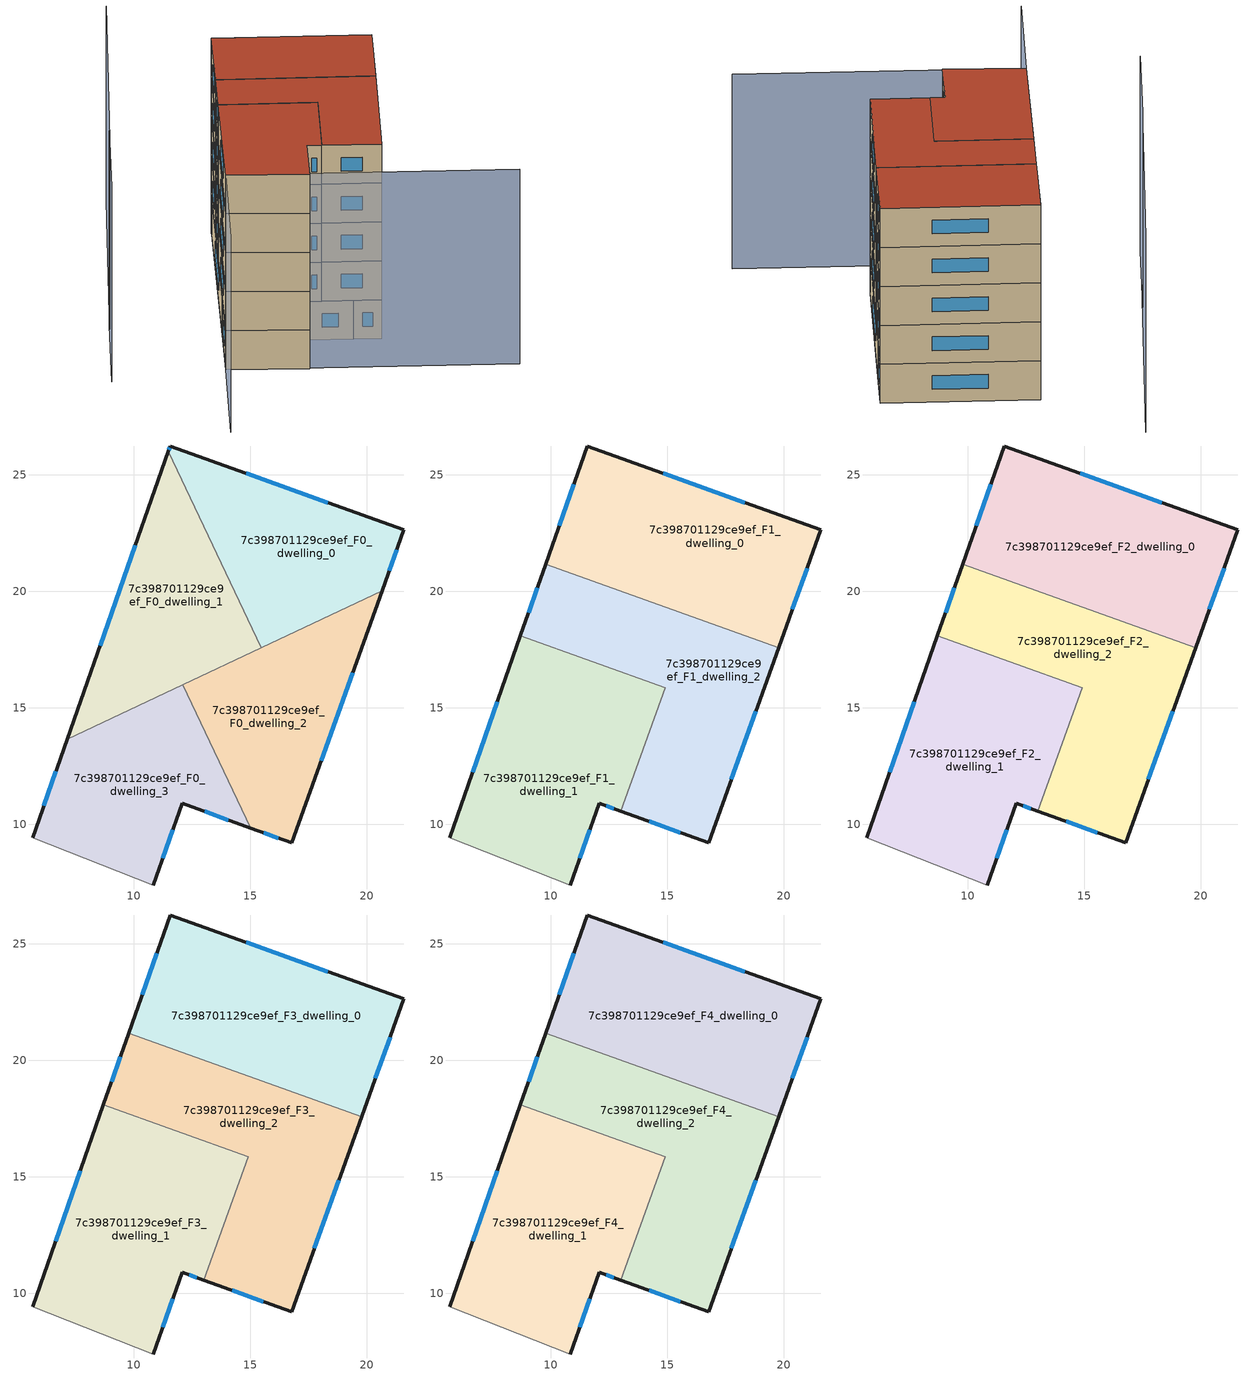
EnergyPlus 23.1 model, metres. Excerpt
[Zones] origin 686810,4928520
7c398701129ce9ef_F0_dwelling_0
 floor ground (EU_floor_Construction): 21.6,22.63 20.66,20.02 15.46,17.57 11.48,26 11.57,26.23 z0
 wall outside (EU_wall_Construction): 20.66,20.02 21.6,22.63 11.57,26.23 11.48,26 z0:3
 wall to 7c398701129ce9ef_F0_dwelling_1 (EU_wall_Construction): 11.48,26 15.46,17.57 z0:3
 wall to 7c398701129ce9ef_F0_dwelling_2 (EU_wall_Construction): 15.46,17.57 20.66,20.02 z0:3
 window (EU_Window_Construction): 11.54,26.16 11.51,26.08 / 18.34,23.8 14.83,25.06 / 20.96,20.87 21.29,21.78 z0.98:2.02
7c398701129ce9ef_F0_dwelling_1
 floor ground (EU_floor_Construction): 11.48,26 15.46,17.57 7.14,13.64 z0
 wall outside (EU_wall_Construction): 11.48,26 7.14,13.64 z0:3
 wall to 7c398701129ce9ef_F0_dwelling_3 (EU_wall_Construction): 7.14,13.64 12.11,15.99 z0:3
 wall to 7c398701129ce9ef_F0_dwelling_2 (EU_wall_Construction): 12.11,15.99 15.46,17.57 z0:3
 window (EU_Window_Construction): 10.07,21.98 8.55,17.66 z0.98:2.02
7c398701129ce9ef_F0_dwelling_2
 floor ground (EU_floor_Construction): 20.66,20.02 16.78,9.2 15.01,9.84 12.11,15.99 z0
 wall outside (EU_wall_Construction): 15.01,9.84 16.78,9.2 20.66,20.02 z0:3
 wall to 7c398701129ce9ef_F0_dwelling_3 (EU_wall_Construction): 12.11,15.99 15.01,9.84 z0:3
 window (EU_Window_Construction): 15.59,9.63 16.2,9.41 / 18.04,12.72 19.4,16.5 z0.98:2.02
7c398701129ce9ef_F0_dwelling_3
 floor ground (EU_floor_Construction): 12.11,15.99 15.01,9.84 12.09,10.89 10.84,7.39 5.66,9.42 7.14,13.64 z0
 wall outside (EU_wall_Construction): 7.14,13.64 5.66,9.42 / 10.84,7.39 12.09,10.89 15.01,9.84 z0:3
 wall adiabatic (EU_wall_Construction): 5.66,9.42 10.84,7.39 z0:3
 window (EU_Window_Construction): 6.66,12.27 6.14,10.8 / 13.04,10.55 14.06,10.18 / 11.24,8.53 11.68,9.76 z0.98:2.02
7c398701129ce9ef_F1_dwelling_0
 floor to 7c398701129ce9ef_F0_dwelling_0 (EU_floor_Construction): 21.6,22.63 20.66,20.02 17.34,18.45 14.58,19.44 11.48,26 11.57,26.23 z3
 floor to 7c398701129ce9ef_F0_dwelling_1 (EU_floor_Construction): 11.48,26 14.58,19.44 9.78,21.16 z3
 floor to 7c398701129ce9ef_F0_dwelling_2 (EU_floor_Construction): 20.66,20.02 19.78,17.57 17.34,18.45 z3
 wall outside (EU_wall_Construction): 19.78,17.57 21.6,22.63 11.57,26.23 9.78,21.16 z3:6
 wall to 7c398701129ce9ef_F1_dwelling_2 (EU_wall_Construction): 9.78,21.16 19.78,17.57 z3:6
 window (EU_Window_Construction): 20.37,19.22 21.01,20.99 / 10.99,24.58 10.36,22.81 / 18.34,23.8 14.83,25.06 z3.98:5.02
7c398701129ce9ef_F1_dwelling_1
 floor to 7c398701129ce9ef_F0_dwelling_3 (EU_floor_Construction): 12.11,15.99 13.72,12.57 13.01,10.56 12.09,10.89 10.84,7.39 5.66,9.42 7.14,13.64 z3
 floor to 7c398701129ce9ef_F0_dwelling_1 (EU_floor_Construction): 13.16,16.48 7.14,13.64 8.7,18.08 z3
 floor to 7c398701129ce9ef_F0_dwelling_2 (EU_floor_Construction): 14.9,15.86 13.72,12.57 12.11,15.99 13.16,16.48 z3
 wall outside (EU_wall_Construction): 8.7,18.08 5.66,9.42 / 10.84,7.39 12.09,10.89 13.01,10.56 z3:6
 wall adiabatic (EU_wall_Construction): 5.66,9.42 10.84,7.39 z3:6
 wall to 7c398701129ce9ef_F1_dwelling_2 (EU_wall_Construction): 13.01,10.56 14.9,15.86 8.7,18.08 z3:6
 window (EU_Window_Construction): 7.71,15.27 6.65,12.24 / 12.39,10.79 12.71,10.67 / 11.24,8.53 11.68,9.76 z3.98:5.02
7c398701129ce9ef_F1_dwelling_2
 floor to 7c398701129ce9ef_F0_dwelling_2 (EU_floor_Construction): 19.78,17.57 16.78,9.2 15.01,9.84 13.72,12.57 14.9,15.86 13.16,16.48 17.34,18.45 z3
 floor to 7c398701129ce9ef_F0_dwelling_3 (EU_floor_Construction): 13.72,12.57 15.01,9.84 13.01,10.56 z3
 floor to 7c398701129ce9ef_F0_dwelling_1 (EU_floor_Construction): 14.58,19.44 15.46,17.57 13.16,16.48 8.7,18.08 9.78,21.16 z3
 floor to 7c398701129ce9ef_F0_dwelling_0 (EU_floor_Construction): 17.34,18.45 15.46,17.57 14.58,19.44 z3
 wall outside (EU_wall_Construction): 9.78,21.16 8.7,18.08 / 13.01,10.56 16.78,9.2 19.78,17.57 z3:6
 window (EU_Window_Construction): 9.43,20.16 9.05,19.08 / 17.75,11.93 18.8,14.85 / 14.23,10.12 15.55,9.65 z3.98:5.02
7c398701129ce9ef_F2_dwelling_0
 floor to 7c398701129ce9ef_F1_dwelling_0 (EU_floor_Construction): 21.6,22.63 19.78,17.57 9.78,21.16 11.57,26.23 z6
 wall outside (EU_wall_Construction): 19.78,17.57 21.6,22.63 11.57,26.23 9.78,21.16 z6:9
 wall to 7c398701129ce9ef_F2_dwelling_2 (EU_wall_Construction): 9.78,21.16 19.78,17.57 z6:9
 window (EU_Window_Construction): 20.37,19.22 21.01,20.99 / 10.99,24.58 10.36,22.81 / 18.34,23.8 14.83,25.06 z6.98:8.02
7c398701129ce9ef_F2_dwelling_1
 floor to 7c398701129ce9ef_F1_dwelling_1 (EU_floor_Construction): 14.9,15.86 13.01,10.56 12.09,10.89 10.84,7.39 5.66,9.42 8.7,18.08 z6
 wall outside (EU_wall_Construction): 8.7,18.08 5.66,9.42 / 10.84,7.39 12.09,10.89 13.01,10.56 z6:9
 wall adiabatic (EU_wall_Construction): 5.66,9.42 10.84,7.39 z6:9
 wall to 7c398701129ce9ef_F2_dwelling_2 (EU_wall_Construction): 13.01,10.56 14.9,15.86 8.7,18.08 z6:9
 window (EU_Window_Construction): 7.71,15.27 6.65,12.24 / 12.39,10.79 12.71,10.67 / 11.24,8.53 11.68,9.76 z6.98:8.02
7c398701129ce9ef_F2_dwelling_2
 floor to 7c398701129ce9ef_F1_dwelling_2 (EU_floor_Construction): 19.78,17.57 16.78,9.2 13.01,10.56 14.9,15.86 8.7,18.08 9.78,21.16 z6
 wall outside (EU_wall_Construction): 9.78,21.16 8.7,18.08 / 13.01,10.56 16.78,9.2 19.78,17.57 z6:9
 window (EU_Window_Construction): 9.43,20.16 9.05,19.08 / 17.75,11.93 18.8,14.85 / 14.23,10.12 15.55,9.65 z6.98:8.02
7c398701129ce9ef_F3_dwelling_0
 floor to 7c398701129ce9ef_F2_dwelling_0 (EU_floor_Construction): 21.6,22.63 19.78,17.57 9.78,21.16 11.57,26.23 z9
 wall outside (EU_wall_Construction): 19.78,17.57 21.6,22.63 11.57,26.23 9.78,21.16 z9:12
 wall to 7c398701129ce9ef_F3_dwelling_2 (EU_wall_Construction): 9.78,21.16 19.78,17.57 z9:12
 window (EU_Window_Construction): 20.37,19.22 21.01,20.99 / 10.99,24.58 10.36,22.81 / 18.34,23.8 14.83,25.06 z9.98:11.02
7c398701129ce9ef_F3_dwelling_1
 floor to 7c398701129ce9ef_F2_dwelling_1 (EU_floor_Construction): 14.9,15.86 13.01,10.56 12.09,10.89 10.84,7.39 5.66,9.42 8.7,18.08 z9
 wall outside (EU_wall_Construction): 8.7,18.08 5.66,9.42 / 10.84,7.39 12.09,10.89 13.01,10.56 z9:12
 wall adiabatic (EU_wall_Construction): 5.66,9.42 10.84,7.39 z9:12
 wall to 7c398701129ce9ef_F3_dwelling_2 (EU_wall_Construction): 13.01,10.56 14.9,15.86 8.7,18.08 z9:12
 window (EU_Window_Construction): 7.71,15.27 6.65,12.24 / 12.39,10.79 12.71,10.67 / 11.24,8.53 11.68,9.76 z9.98:11.02
7c398701129ce9ef_F3_dwelling_2
 floor to 7c398701129ce9ef_F2_dwelling_2 (EU_floor_Construction): 19.78,17.57 16.78,9.2 13.01,10.56 14.9,15.86 8.7,18.08 9.78,21.16 z9
 wall outside (EU_wall_Construction): 9.78,21.16 8.7,18.08 / 13.01,10.56 16.78,9.2 19.78,17.57 z9:12
 window (EU_Window_Construction): 9.43,20.16 9.05,19.08 / 17.75,11.93 18.8,14.85 / 14.23,10.12 15.55,9.65 z9.98:11.02
7c398701129ce9ef_F4_dwelling_0
 floor to 7c398701129ce9ef_F3_dwelling_0 (EU_floor_Construction): 21.6,22.63 19.78,17.57 9.78,21.16 11.57,26.23 z12
 wall outside (EU_wall_Construction): 19.78,17.57 21.6,22.63 11.57,26.23 9.78,21.16 z12:15
 wall to 7c398701129ce9ef_F4_dwelling_2 (EU_wall_Construction): 9.78,21.16 19.78,17.57 z12:15
 window (EU_Window_Construction): 20.37,19.22 21.01,20.99 / 10.99,24.58 10.36,22.81 / 18.34,23.8 14.83,25.06 z12.98:14.02
 roof outside (EU_roof_Construction): 19.78,17.57 21.6,22.63 11.57,26.23 9.78,21.16 z15
7c398701129ce9ef_F4_dwelling_1
 floor to 7c398701129ce9ef_F3_dwelling_1 (EU_floor_Construction): 14.9,15.86 13.01,10.56 12.09,10.89 10.84,7.39 5.66,9.42 8.7,18.08 z12
 wall outside (EU_wall_Construction): 8.7,18.08 5.66,9.42 / 10.84,7.39 12.09,10.89 13.01,10.56 z12:15
 wall adiabatic (EU_wall_Construction): 5.66,9.42 10.84,7.39 z12:15
 wall to 7c398701129ce9ef_F4_dwelling_2 (EU_wall_Construction): 13.01,10.56 14.9,15.86 8.7,18.08 z12:15
 window (EU_Window_Construction): 7.71,15.27 6.65,12.24 / 12.39,10.79 12.71,10.67 / 11.24,8.53 11.68,9.76 z12.98:14.02
 roof outside (EU_roof_Construction): 13.01,10.56 14.9,15.86 8.7,18.08 5.66,9.42 10.84,7.39 12.09,10.89 z15
7c398701129ce9ef_F4_dwelling_2
 floor to 7c398701129ce9ef_F3_dwelling_2 (EU_floor_Construction): 19.78,17.57 16.78,9.2 13.01,10.56 14.9,15.86 8.7,18.08 9.78,21.16 z12
 wall outside (EU_wall_Construction): 9.78,21.16 8.7,18.08 / 13.01,10.56 16.78,9.2 19.78,17.57 z12:15
 window (EU_Window_Construction): 9.43,20.16 9.05,19.08 / 17.75,11.93 18.8,14.85 / 14.23,10.12 15.55,9.65 z12.98:14.02
 roof outside (EU_roof_Construction): 16.78,9.2 19.78,17.57 9.78,21.16 8.7,18.08 14.9,15.86 13.01,10.56 z15
shading: 0.74,17.72 -1.93,10.82 / 2.85,1.79 5.66,9.42 / 5.66,9.42 23.97,2.69 / 6.75,32.81 0.34,16.73 z0:15
[Building]
EU S2 Campaign: North Axis=0; Terrain=City; Solar Distribution=FullExterior
[Site:Location]
Bologna: Latitude=44.5; Longitude=11.25; Time Zone=1; Elevation=37
[SizingPeriod:WeatherFileDays]
AnnualSizingPeriod: Begin Month=1; Begin Day of Month=1; End Month=12; End Day of Month=31; Day of Week for Start Day=Monday; Use Weather File Daylight Saving Period=No; Use Weather File Rain and Snow Indicators=No
[MATERIAL]
EU_InternalMass_Material: Roughness=MediumRough; Thickness=0.1; Conductivity=1; Density=1800; Specific Heat=900; Thermal Absorptance=0.9; Solar Absorptance=0.7; Visible Absorptance=0.7
[MATERIAL:NOMASS] Roughness=MediumRough; Thermal Absorptance=0.9; Solar Absorptance=0.7; Visible Absorptance=0.7
Name | Thermal Resistance
EU_wall_NoMass | 0.905828
EU_roof_NoMass | 0.37593
EU_floor_NoMass | 0.67114
[WINDOWMATERIAL:SIMPLEGLAZINGSYSTEM]
EU_Window_SimpleGlazing: UFactor=4.52486; Solar Heat Gain Coefficient=0.85; Visible Transmittance=0.85
[CONSTRUCTION]
EU_wall_Construction: EU_wall_NoMass
EU_roof_Construction: EU_roof_NoMass
EU_floor_Construction: EU_floor_NoMass
EU_InternalMass_Construction: EU_InternalMass_Material
EU_Window_Construction: EU_Window_SimpleGlazing
[ZONE] Type=1; Multiplier=1; Ceiling Height=autocalculate; Floor Area=autocalculate; Part of Total Floor Area=Yes
Name | Volume
7c398701129ce9ef_F0_dwelling_0 | 128.698
7c398701129ce9ef_F1_dwelling_0; 7c398701129ce9ef_F2_dwelling_0; 7c398701129ce9ef_F3_dwelling_0; 7c398701129ce9ef_F4_dwelling_0 | 171.588
7c398701129ce9ef_F0_dwelling_1 | 128.696
7c398701129ce9ef_F1_dwelling_1; 7c398701129ce9ef_F2_dwelling_1; 7c398701129ce9ef_F3_dwelling_1; 7c398701129ce9ef_F4_dwelling_1 | 171.595
7c398701129ce9ef_F0_dwelling_2 | 128.69
7c398701129ce9ef_F1_dwelling_2; 7c398701129ce9ef_F2_dwelling_2; 7c398701129ce9ef_F3_dwelling_2; 7c398701129ce9ef_F4_dwelling_2 | 171.6
7c398701129ce9ef_F0_dwelling_3 | 128.694
[INTERNALMASS] Construction=EU_InternalMass_Construction
Name | Zone or ZoneList | Surface Area
7c398701129ce9ef_F0_dwelling_0_EU_InternalMass | 7c398701129ce9ef_F0_dwelling_0 | 42.9002
7c398701129ce9ef_F0_dwelling_1_EU_InternalMass | 7c398701129ce9ef_F0_dwelling_1 | 42.8979
7c398701129ce9ef_F0_dwelling_2_EU_InternalMass | 7c398701129ce9ef_F0_dwelling_2 | 42.8958
7c398701129ce9ef_F0_dwelling_3_EU_InternalMass | 7c398701129ce9ef_F0_dwelling_3 | 42.8978
7c398701129ce9ef_F1_dwelling_0_EU_InternalMass | 7c398701129ce9ef_F1_dwelling_0 | 57.1989
7c398701129ce9ef_F1_dwelling_1_EU_InternalMass | 7c398701129ce9ef_F1_dwelling_1 | 57.1988
7c398701129ce9ef_F1_dwelling_2_EU_InternalMass | 7c398701129ce9ef_F1_dwelling_2 | 57.1997
7c398701129ce9ef_F2_dwelling_0_EU_InternalMass | 7c398701129ce9ef_F2_dwelling_0 | 57.1989
7c398701129ce9ef_F2_dwelling_1_EU_InternalMass | 7c398701129ce9ef_F2_dwelling_1 | 57.1988
7c398701129ce9ef_F2_dwelling_2_EU_InternalMass | 7c398701129ce9ef_F2_dwelling_2 | 57.1997
7c398701129ce9ef_F3_dwelling_0_EU_InternalMass | 7c398701129ce9ef_F3_dwelling_0 | 57.1989
7c398701129ce9ef_F3_dwelling_1_EU_InternalMass | 7c398701129ce9ef_F3_dwelling_1 | 57.1988
7c398701129ce9ef_F3_dwelling_2_EU_InternalMass | 7c398701129ce9ef_F3_dwelling_2 | 57.1997
7c398701129ce9ef_F4_dwelling_0_EU_InternalMass | 7c398701129ce9ef_F4_dwelling_0 | 57.1989
7c398701129ce9ef_F4_dwelling_1_EU_InternalMass | 7c398701129ce9ef_F4_dwelling_1 | 57.1988
7c398701129ce9ef_F4_dwelling_2_EU_InternalMass | 7c398701129ce9ef_F4_dwelling_2 | 57.1997
[OTHEREQUIPMENT] Fuel Type=Electricity; Design Level Calculation Method=Watts/Area; Power per Zone Floor Area=1; Fraction Latent=0; Fraction Radiant=0; Fraction Lost=0; Carbon Dioxide Generation Rate=0; EndUse Subcategory=EU_Step8_InternalGains
Name | Zone or ZoneList or Space or SpaceList | Schedule
EU_Step8_InternalGain_7c398701129ce9ef_F0_dwelling_0_f000 | 7c398701129ce9ef_F0_dwelling_0 | EU_Step8_GainSchedule_7c398701129ce9ef_F0_dwelling_0_f000
EU_Step8_InternalGain_7c398701129ce9ef_F0_dwelling_1_f000 | 7c398701129ce9ef_F0_dwelling_1 | EU_Step8_GainSchedule_7c398701129ce9ef_F0_dwelling_1_f000
EU_Step8_InternalGain_7c398701129ce9ef_F0_dwelling_2_f000 | 7c398701129ce9ef_F0_dwelling_2 | EU_Step8_GainSchedule_7c398701129ce9ef_F0_dwelling_2_f000
EU_Step8_InternalGain_7c398701129ce9ef_F0_dwelling_3_f000 | 7c398701129ce9ef_F0_dwelling_3 | EU_Step8_GainSchedule_7c398701129ce9ef_F0_dwelling_3_f000
EU_Step8_InternalGain_7c398701129ce9ef_F1_dwelling_0_f000 | 7c398701129ce9ef_F1_dwelling_0 | EU_Step8_GainSchedule_7c398701129ce9ef_F1_dwelling_0_f000
EU_Step8_InternalGain_7c398701129ce9ef_F1_dwelling_1_f000 | 7c398701129ce9ef_F1_dwelling_1 | EU_Step8_GainSchedule_7c398701129ce9ef_F1_dwelling_1_f000
EU_Step8_InternalGain_7c398701129ce9ef_F1_dwelling_2_f000 | 7c398701129ce9ef_F1_dwelling_2 | EU_Step8_GainSchedule_7c398701129ce9ef_F1_dwelling_2_f000
EU_Step8_InternalGain_7c398701129ce9ef_F2_dwelling_0_f000 | 7c398701129ce9ef_F2_dwelling_0 | EU_Step8_GainSchedule_7c398701129ce9ef_F2_dwelling_0_f000
EU_Step8_InternalGain_7c398701129ce9ef_F2_dwelling_1_f000 | 7c398701129ce9ef_F2_dwelling_1 | EU_Step8_GainSchedule_7c398701129ce9ef_F2_dwelling_1_f000
EU_Step8_InternalGain_7c398701129ce9ef_F2_dwelling_2_f000 | 7c398701129ce9ef_F2_dwelling_2 | EU_Step8_GainSchedule_7c398701129ce9ef_F2_dwelling_2_f000
EU_Step8_InternalGain_7c398701129ce9ef_F3_dwelling_0_f000 | 7c398701129ce9ef_F3_dwelling_0 | EU_Step8_GainSchedule_7c398701129ce9ef_F3_dwelling_0_f000
EU_Step8_InternalGain_7c398701129ce9ef_F3_dwelling_1_f000 | 7c398701129ce9ef_F3_dwelling_1 | EU_Step8_GainSchedule_7c398701129ce9ef_F3_dwelling_1_f000
EU_Step8_InternalGain_7c398701129ce9ef_F3_dwelling_2_f000 | 7c398701129ce9ef_F3_dwelling_2 | EU_Step8_GainSchedule_7c398701129ce9ef_F3_dwelling_2_f000
EU_Step8_InternalGain_7c398701129ce9ef_F4_dwelling_0_f000 | 7c398701129ce9ef_F4_dwelling_0 | EU_Step8_GainSchedule_7c398701129ce9ef_F4_dwelling_0_f000
EU_Step8_InternalGain_7c398701129ce9ef_F4_dwelling_1_f000 | 7c398701129ce9ef_F4_dwelling_1 | EU_Step8_GainSchedule_7c398701129ce9ef_F4_dwelling_1_f000
EU_Step8_InternalGain_7c398701129ce9ef_F4_dwelling_2_f000 | 7c398701129ce9ef_F4_dwelling_2 | EU_Step8_GainSchedule_7c398701129ce9ef_F4_dwelling_2_f000
[ZONEVENTILATION:DESIGNFLOWRATE] Schedule=EU_AlwaysOn; Design Flow Rate Calculation Method=AirChanges/Hour; Air Changes per Hour=0.73129; Ventilation Type=Natural; Fan Pressure Rise=0; Fan Total Efficiency=1; Constant Term Coefficient=1; Temperature Term Coefficient=0; Velocity Term Coefficient=0; Velocity Squared Term Coefficient=0; Minimum Indoor Temperature=-100; Maximum Indoor Temperature=100; Delta Temperature=-100; Minimum Outdoor Temperature=-100; Maximum Outdoor Temperature=100; Maximum Wind Speed=40
Name | Zone or ZoneList or Space or SpaceList
EU_ConstantAir_7c398701129ce9ef_F0_dwelling_0 | 7c398701129ce9ef_F0_dwelling_0
EU_ConstantAir_7c398701129ce9ef_F0_dwelling_1 | 7c398701129ce9ef_F0_dwelling_1
EU_ConstantAir_7c398701129ce9ef_F0_dwelling_2 | 7c398701129ce9ef_F0_dwelling_2
EU_ConstantAir_7c398701129ce9ef_F0_dwelling_3 | 7c398701129ce9ef_F0_dwelling_3
EU_ConstantAir_7c398701129ce9ef_F1_dwelling_0 | 7c398701129ce9ef_F1_dwelling_0
EU_ConstantAir_7c398701129ce9ef_F1_dwelling_1 | 7c398701129ce9ef_F1_dwelling_1
EU_ConstantAir_7c398701129ce9ef_F1_dwelling_2 | 7c398701129ce9ef_F1_dwelling_2
EU_ConstantAir_7c398701129ce9ef_F2_dwelling_0 | 7c398701129ce9ef_F2_dwelling_0
EU_ConstantAir_7c398701129ce9ef_F2_dwelling_1 | 7c398701129ce9ef_F2_dwelling_1
EU_ConstantAir_7c398701129ce9ef_F2_dwelling_2 | 7c398701129ce9ef_F2_dwelling_2
EU_ConstantAir_7c398701129ce9ef_F3_dwelling_0 | 7c398701129ce9ef_F3_dwelling_0
EU_ConstantAir_7c398701129ce9ef_F3_dwelling_1 | 7c398701129ce9ef_F3_dwelling_1
EU_ConstantAir_7c398701129ce9ef_F3_dwelling_2 | 7c398701129ce9ef_F3_dwelling_2
EU_ConstantAir_7c398701129ce9ef_F4_dwelling_0 | 7c398701129ce9ef_F4_dwelling_0
EU_ConstantAir_7c398701129ce9ef_F4_dwelling_1 | 7c398701129ce9ef_F4_dwelling_1
EU_ConstantAir_7c398701129ce9ef_F4_dwelling_2 | 7c398701129ce9ef_F4_dwelling_2
[HVACTEMPLATE:THERMOSTAT] Constant Heating Setpoint=20; Constant Cooling Setpoint=50
EU_HeatOnly_7c398701129ce9ef_F0_dwelling_0; EU_HeatOnly_7c398701129ce9ef_F0_dwelling_1; EU_HeatOnly_7c398701129ce9ef_F0_dwelling_2; EU_HeatOnly_7c398701129ce9ef_F0_dwelling_3; EU_HeatOnly_7c398701129ce9ef_F1_dwelling_0; EU_HeatOnly_7c398701129ce9ef_F1_dwelling_1; EU_HeatOnly_7c398701129ce9ef_F1_dwelling_2; EU_HeatOnly_7c398701129ce9ef_F2_dwelling_0; EU_HeatOnly_7c398701129ce9ef_F2_dwelling_1; EU_HeatOnly_7c398701129ce9ef_F2_dwelling_2; EU_HeatOnly_7c398701129ce9ef_F3_dwelling_0; EU_HeatOnly_7c398701129ce9ef_F3_dwelling_1; EU_HeatOnly_7c398701129ce9ef_F3_dwelling_2; EU_HeatOnly_7c398701129ce9ef_F4_dwelling_0; EU_HeatOnly_7c398701129ce9ef_F4_dwelling_1; EU_HeatOnly_7c398701129ce9ef_F4_dwelling_2
[HVACTEMPLATE:ZONE:IDEALLOADSAIRSYSTEM] System Availability Schedule=EU_AlwaysOn; Maximum Heating Supply Air Temperature=50; Minimum Cooling Supply Air Temperature=13; Maximum Heating Supply Air Humidity Ratio=0.0156; Minimum Cooling Supply Air Humidity Ratio=0.0077; Heating Limit=NoLimit; Cooling Limit=NoLimit; Heating Availability Schedule=EU_AlwaysOn; Cooling Availability Schedule=EU_CoolingOff; Dehumidification Control Type=ConstantSensibleHeatRatio; Cooling Sensible Heat Ratio=0.7; Dehumidification Setpoint=60; Humidification Control Type=None; Humidification Setpoint=30; Outdoor Air Method=None; Outdoor Air Flow Rate per Person=0.00944; Outdoor Air Flow Rate per Zone Floor Area=0; Outdoor Air Flow Rate per Zone=0; Demand Controlled Ventilation Type=None; Outdoor Air Economizer Type=NoEconomizer; Heat Recovery Type=None; Sensible Heat Recovery Effectiveness=0.7; Latent Heat Recovery Effectiveness=0.65
Name | Template Thermostat
7c398701129ce9ef_F0_dwelling_0 | EU_HeatOnly_7c398701129ce9ef_F0_dwelling_0
7c398701129ce9ef_F0_dwelling_1 | EU_HeatOnly_7c398701129ce9ef_F0_dwelling_1
7c398701129ce9ef_F0_dwelling_2 | EU_HeatOnly_7c398701129ce9ef_F0_dwelling_2
7c398701129ce9ef_F0_dwelling_3 | EU_HeatOnly_7c398701129ce9ef_F0_dwelling_3
7c398701129ce9ef_F1_dwelling_0 | EU_HeatOnly_7c398701129ce9ef_F1_dwelling_0
7c398701129ce9ef_F1_dwelling_1 | EU_HeatOnly_7c398701129ce9ef_F1_dwelling_1
7c398701129ce9ef_F1_dwelling_2 | EU_HeatOnly_7c398701129ce9ef_F1_dwelling_2
7c398701129ce9ef_F2_dwelling_0 | EU_HeatOnly_7c398701129ce9ef_F2_dwelling_0
7c398701129ce9ef_F2_dwelling_1 | EU_HeatOnly_7c398701129ce9ef_F2_dwelling_1
7c398701129ce9ef_F2_dwelling_2 | EU_HeatOnly_7c398701129ce9ef_F2_dwelling_2
7c398701129ce9ef_F3_dwelling_0 | EU_HeatOnly_7c398701129ce9ef_F3_dwelling_0
7c398701129ce9ef_F3_dwelling_1 | EU_HeatOnly_7c398701129ce9ef_F3_dwelling_1
7c398701129ce9ef_F3_dwelling_2 | EU_HeatOnly_7c398701129ce9ef_F3_dwelling_2
7c398701129ce9ef_F4_dwelling_0 | EU_HeatOnly_7c398701129ce9ef_F4_dwelling_0
7c398701129ce9ef_F4_dwelling_1 | EU_HeatOnly_7c398701129ce9ef_F4_dwelling_1
7c398701129ce9ef_F4_dwelling_2 | EU_HeatOnly_7c398701129ce9ef_F4_dwelling_2
[SIZING:ZONE] Zone Cooling Design Supply Air Temperature Input Method=SupplyAirTemperature; Zone Cooling Design Supply Air Temperature=13; Zone Heating Design Supply Air Temperature Input Method=SupplyAirTemperature; Zone Heating Design Supply Air Temperature=50; Zone Cooling Design Supply Air Humidity Ratio=0.008; Zone Heating Design Supply Air Humidity Ratio=0.008; Cooling Design Air Flow Method=DesignDay; Cooling Design Air Flow Rate=0; Cooling Minimum Air Flow per Zone Floor Area=0.000762; Cooling Minimum Air Flow=0; Cooling Minimum Air Flow Fraction=0.2; Heating Design Air Flow Method=DesignDay; Heating Design Air Flow Rate=0; Heating Maximum Air Flow per Zone Floor Area=0.002032; Heating Maximum Air Flow=0.141576; Heating Maximum Air Flow Fraction=0.3; Account for Dedicated Outdoor Air System=No; Dedicated Outdoor Air System Control Strategy=NeutralSupplyAir; Dedicated Outdoor Air Low Setpoint Temperature for Design=autosize; Dedicated Outdoor Air High Setpoint Temperature for Design=autosize; Zone Load Sizing Method=Sensible Load Only No Latent Load; Zone Latent Cooling Design Supply Air Humidity Ratio Input Method=HumidityRatioDifference; Zone Cooling Design Supply Air Humidity Ratio Difference=0.005; Zone Latent Heating Design Supply Air Humidity Ratio Input Method=HumidityRatioDifference; Zone Humidification Design Supply Air Humidity Ratio Difference=0.005
7c398701129ce9ef_F0_dwelling_0; 7c398701129ce9ef_F0_dwelling_1; 7c398701129ce9ef_F0_dwelling_2; 7c398701129ce9ef_F0_dwelling_3; 7c398701129ce9ef_F1_dwelling_0; 7c398701129ce9ef_F1_dwelling_1; 7c398701129ce9ef_F1_dwelling_2; 7c398701129ce9ef_F2_dwelling_0; 7c398701129ce9ef_F2_dwelling_1; 7c398701129ce9ef_F2_dwelling_2; 7c398701129ce9ef_F3_dwelling_0; 7c398701129ce9ef_F3_dwelling_1; 7c398701129ce9ef_F3_dwelling_2; 7c398701129ce9ef_F4_dwelling_0; 7c398701129ce9ef_F4_dwelling_1; 7c398701129ce9ef_F4_dwelling_2
[SCHEDULE:CONSTANT]
Name | Hourly Value
EU_AlwaysOn | 1
EU_CoolingOff | 0
[SCHEDULE:FILE] Column Number=1; Rows to Skip at Top=0; Number of Hours of Data=8760; Column Separator=Comma; Interpolate to Timestep=No; Minutes per Item=60; Adjust Schedule for Daylight Savings=Yes
Name | File
EU_Step8_GainSchedule_7c398701129ce9ef_F0_dwelling_0_f000 | ../../schedules/7c398701129ce9ef/7c398701129ce9ef_F0_dwelling_0_f000_gain.csv
EU_Step8_GainSchedule_7c398701129ce9ef_F0_dwelling_1_f000 | ../../schedules/7c398701129ce9ef/7c398701129ce9ef_F0_dwelling_1_f000_gain.csv
EU_Step8_GainSchedule_7c398701129ce9ef_F0_dwelling_2_f000 | ../../schedules/7c398701129ce9ef/7c398701129ce9ef_F0_dwelling_2_f000_gain.csv
EU_Step8_GainSchedule_7c398701129ce9ef_F0_dwelling_3_f000 | ../../schedules/7c398701129ce9ef/7c398701129ce9ef_F0_dwelling_3_f000_gain.csv
EU_Step8_GainSchedule_7c398701129ce9ef_F1_dwelling_0_f000 | ../../schedules/7c398701129ce9ef/7c398701129ce9ef_F1_dwelling_0_f000_gain.csv
EU_Step8_GainSchedule_7c398701129ce9ef_F1_dwelling_1_f000 | ../../schedules/7c398701129ce9ef/7c398701129ce9ef_F1_dwelling_1_f000_gain.csv
EU_Step8_GainSchedule_7c398701129ce9ef_F1_dwelling_2_f000 | ../../schedules/7c398701129ce9ef/7c398701129ce9ef_F1_dwelling_2_f000_gain.csv
EU_Step8_GainSchedule_7c398701129ce9ef_F2_dwelling_0_f000 | ../../schedules/7c398701129ce9ef/7c398701129ce9ef_F2_dwelling_0_f000_gain.csv
EU_Step8_GainSchedule_7c398701129ce9ef_F2_dwelling_1_f000 | ../../schedules/7c398701129ce9ef/7c398701129ce9ef_F2_dwelling_1_f000_gain.csv
EU_Step8_GainSchedule_7c398701129ce9ef_F2_dwelling_2_f000 | ../../schedules/7c398701129ce9ef/7c398701129ce9ef_F2_dwelling_2_f000_gain.csv
EU_Step8_GainSchedule_7c398701129ce9ef_F3_dwelling_0_f000 | ../../schedules/7c398701129ce9ef/7c398701129ce9ef_F3_dwelling_0_f000_gain.csv
EU_Step8_GainSchedule_7c398701129ce9ef_F3_dwelling_1_f000 | ../../schedules/7c398701129ce9ef/7c398701129ce9ef_F3_dwelling_1_f000_gain.csv
EU_Step8_GainSchedule_7c398701129ce9ef_F3_dwelling_2_f000 | ../../schedules/7c398701129ce9ef/7c398701129ce9ef_F3_dwelling_2_f000_gain.csv
EU_Step8_GainSchedule_7c398701129ce9ef_F4_dwelling_0_f000 | ../../schedules/7c398701129ce9ef/7c398701129ce9ef_F4_dwelling_0_f000_gain.csv
EU_Step8_GainSchedule_7c398701129ce9ef_F4_dwelling_1_f000 | ../../schedules/7c398701129ce9ef/7c398701129ce9ef_F4_dwelling_1_f000_gain.csv
EU_Step8_GainSchedule_7c398701129ce9ef_F4_dwelling_2_f000 | ../../schedules/7c398701129ce9ef/7c398701129ce9ef_F4_dwelling_2_f000_gain.csv
